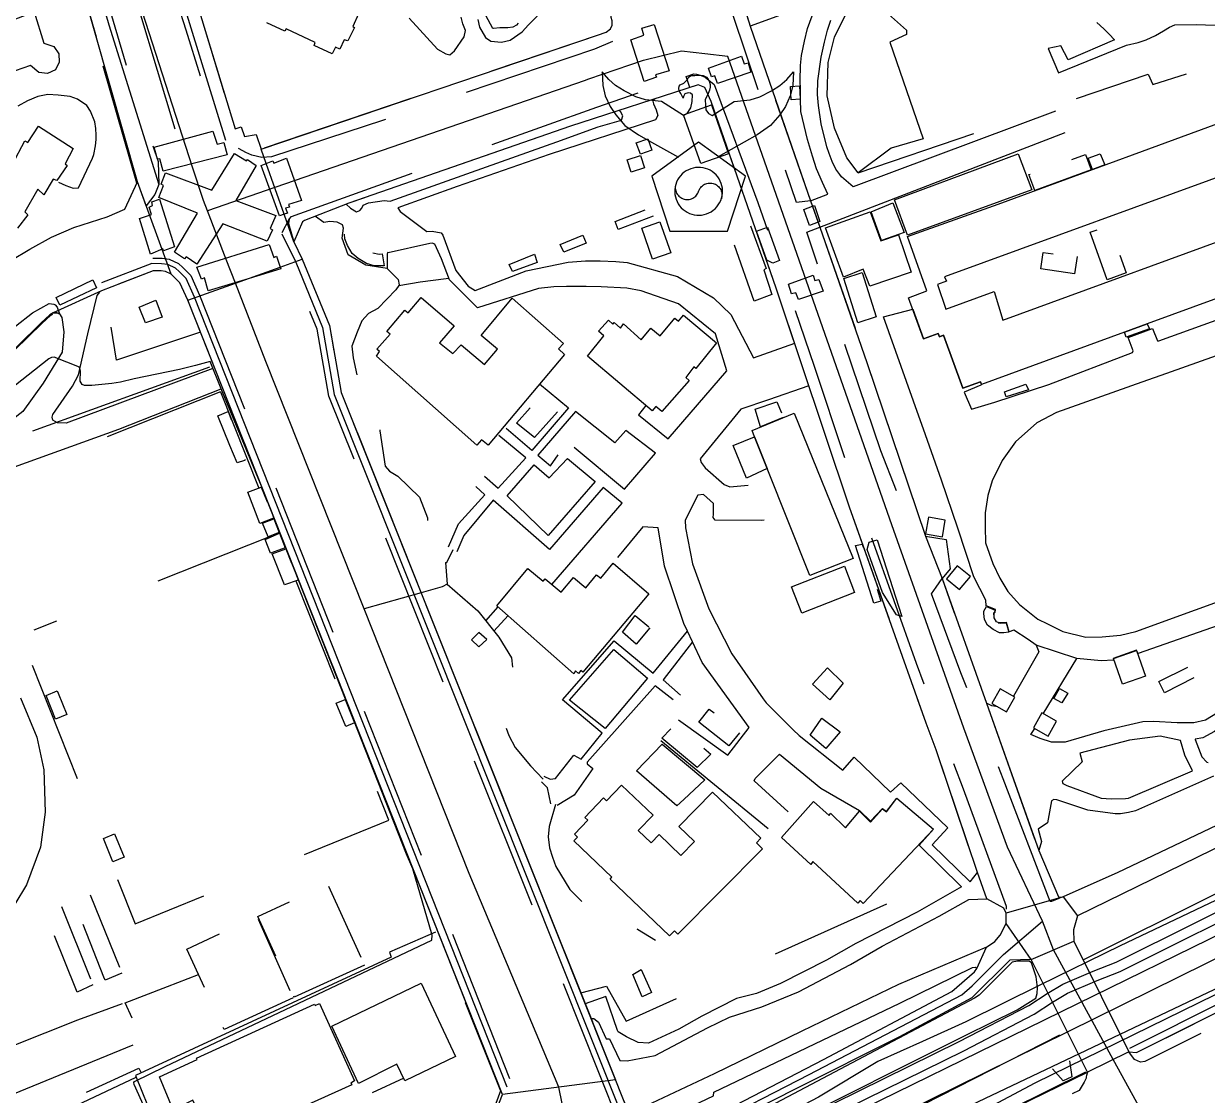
# Model space of a CAD drawing. Header units: millimetres. Extents: x 198785 to 203305, y 542885 to 545889.
# Drawn here: x 199571.3 to 199850, y 544511.8 to 544764.1 of the extents above; entities that cross this region are included whole.
import ezdxf

# ---------------------------------------------------------------- set-up
doc = ezdxf.new("R2010")
doc.units = ezdxf.units.MM
for name, pattern in [('FENCE_25K', [54.3, 28.7, -9.2, -16.4]), ('HIDDEN_BULD_25K', [28.8, 18.4, -10.4]), ('HIDDEN_IN_25K', [56.5, 36.5, -20]), ('HIDDEN_SORO_25K', [40.1, 25.4, -14.7])]:
    doc.linetypes.add(name, pattern=pattern)
for name, color, linetype in [('A0013114', 253, 'Continuous'), ('A0013117', 253, 'Continuous'), ('A0013118', 253, 'Continuous'), ('A0023119', 253, 'Continuous'), ('A0023214', 253, 'Continuous'), ('A0033324', 253, 'Continuous'), ('A0033327', 253, 'Continuous'), ('A0043325', 253, 'Continuous'), ('A0053326', 253, 'Continuous'), ('A0073340', 253, 'Continuous'), ('B0014111', 253, 'Continuous'), ('B0014115', 253, 'Continuous'), ('B0014116', 253, 'Continuous'), ('B0014224', 253, 'Continuous'), ('B0024120', 253, 'Continuous'), ('B0024127', 253, 'Continuous'), ('C0052211', 253, 'Continuous'), ('C0052212', 253, 'Continuous'), ('C0076116', 253, 'Continuous'), ('C0076117', 253, 'Continuous'), ('C0523121', 253, 'Continuous'), ('E0022115', 253, 'Continuous'), ('E0032111', 253, 'Continuous'), ('E0042326', 253, 'Continuous'), ('F0017111', 253, 'Continuous'), ('F0047224', 253, 'Continuous')]:
    doc.layers.add(name, color=color, linetype=linetype)

# ---------------------------------------------------------------- blocks, each defined once
blk = doc.blocks.new('B0014224')
at = {"layer": 'B0014224'}
for points in [[(-3.56, 6.29), (-8.74, 9.61), (-12.51, 9.94), (-14.82, 10.68), (-17.52, 12.08), (-19.55, 13.32), (-21.18, 14.73), (-22.7, 16.58), (-22.59, 13.38), (-21.97, 10.9), (-20.84, 8.37), (-19.49, 6.46), (-17.35, 3.93), (-14.14, 1.73), (-11.1, -0.01), (-4.78, -3.53)], [(-3.56, 6.29), (-2.72, 6.74), (-1.85, 8.09), (-1.53, 9.59), (-1.48, 11.18), (-1.93, 11.58), (-2.44, 11.63), (-3.28, 11.41), (-3.56, 10.73), (-3.67, 10.39), (-4.18, 11.46), (-4.57, 12.08), (-4.63, 12.64), (-4.57, 13.15), (-4.35, 13.49), (-3.51, 13.88), (-3.06, 14.28), (-2.66, 14.78), (-2.44, 15.18), (-2.27, 15.4), (-1.76, 15.68), (-0.92, 15.68), (-0.2, 15.77), (1.06, 15.72), (1.87, 15.28), (2.24, 14.84), (2.45, 14.34), (2.72, 13.56), (2.68, 12.95), (2.58, 12.21), (2.26, 11.43), (1.9, 10.77), (1.57, 10.05), (1.63, 8.63), (1.73, 7.65), (2.32, 6.74), (3.16, 6.29)], [(3.16, 6.29), (8.34, 9.61), (12.11, 9.94), (14.42, 10.68), (17.12, 12.08), (19.15, 13.32), (20.78, 14.73), (22.3, 16.58), (22.19, 13.38), (21.57, 10.9), (20.44, 8.37), (19.09, 6.46), (16.95, 3.93), (13.74, 1.73), (10.7, -0.01), (4.61, -3.41)], [(-5.35, -9.83), (-5.4, -9.97), (-5.46, -10.25), (-5.49, -10.55), (-5.49, -10.84), (-5.46, -11.13), (-5.4, -11.42), (-5.31, -11.7), (-5.19, -11.97), (-5.04, -12.23), (-4.86, -12.47), (-4.67, -12.69), (-4.45, -12.88), (-4.21, -13.06), (-3.95, -13.2), (-3.68, -13.32), (-3.4, -13.42), (-3.12, -13.48), (-2.82, -13.51), (-2.53, -13.51), (-2.23, -13.48), (-1.95, -13.42), (-1.67, -13.32), (-1.4, -13.2), (-1.14, -13.06), (-0.9, -12.88), (-0.68, -12.69), (-0.49, -12.47), (-0.31, -12.23), (-0.17, -11.97), (-0.05, -11.7), (0, -11.56), (0.05, -11.42), (0.17, -11.15), (0.31, -10.9), (0.49, -10.66), (0.68, -10.44), (0.9, -10.24), (1.14, -10.07), (1.4, -9.92), (1.67, -9.8), (1.95, -9.71), (2.23, -9.65), (2.53, -9.62), (2.82, -9.62), (3.12, -9.65), (3.4, -9.71), (3.68, -9.8), (3.95, -9.92), (4.21, -10.07), (4.45, -10.24), (4.67, -10.44), (4.86, -10.66), (5.04, -10.9), (5.19, -11.15), (5.31, -11.42), (5.4, -11.7), (5.46, -11.99), (5.49, -12.29), (5.49, -12.58), (5.46, -12.87), (5.4, -13.16), (5.35, -13.3)]]:
    blk.add_lwpolyline(points, dxfattribs=at)
for points in [[(6.8, -20.92), (11, -7.99), (0, 0), (-11, -7.99), (-6.8, -20.92)], [(4.63, -14.77), (4.94, -14.27), (5.19, -13.74), (5.39, -13.18), (5.53, -12.61), (5.61, -12.03), (5.63, -11.44), (5.59, -10.85), (5.48, -10.27), (5.32, -9.7), (5.09, -9.16), (4.81, -8.64), (4.48, -8.15), (4.1, -7.7), (3.67, -7.3), (3.21, -6.93), (2.71, -6.62), (2.17, -6.37), (1.62, -6.17), (1.05, -6.03), (0.46, -5.95), (-0.13, -5.93), (-0.71, -5.98), (-1.29, -6.08), (-1.86, -6.25), (-2.41, -6.47), (-2.92, -6.75), (-3.41, -7.08), (-3.86, -7.46), (-4.27, -7.89), (-4.63, -8.36), (-4.94, -8.86), (-5.19, -9.39), (-5.39, -9.94), (-5.53, -10.52), (-5.61, -11.1), (-5.63, -11.69), (-5.59, -12.28), (-5.48, -12.86), (-5.32, -13.42), (-5.09, -13.97), (-4.81, -14.49), (-4.48, -14.97), (-4.1, -15.42), (-3.67, -15.83), (-3.21, -16.19), (-2.71, -16.5), (-2.17, -16.76), (-1.62, -16.96), (-1.05, -17.1), (-0.46, -17.18), (0.13, -17.19), (0.71, -17.15), (1.29, -17.04), (1.86, -16.88), (2.41, -16.66), (2.92, -16.38), (3.41, -16.04), (3.86, -15.66), (4.27, -15.24)]]:
    blk.add_lwpolyline(points, close=True, dxfattribs=at)
blk = doc.blocks.new('E0042326')
at = {"layer": 'E0042326'}
for p, q in [((124.24, 18.72), (174.24, -0.03)), ((124.24, -0.03), (124.24, 18.72)), ((-0.76, -0.03), (124.24, -0.03)), ((174.24, -0.03), (124.24, -18.78)), ((124.24, -0.03), (124.24, -18.78))]:
    blk.add_line(p, q, dxfattribs=at)

msp = doc.modelspace()

# ---------------------------------------------------------------- linework, layer by layer
at = {"layer": 'A0013114'}
for points in [[(199684.01, 544512.02), (199609.95, 544699.06), (199608.11, 544703.15), (199606.69, 544704.57), (199606.07, 544705.18), (199598.11, 544726.94), (199584.93, 544773.26), (199581.86, 544783.77), (199575.7, 544804.22), (199574.87, 544805.15), (199574.12, 544805.63), (199573.3, 544806.27), (199572.47, 544806.99), (199571.61, 544808.26), (199570.9, 544810.19)], [(199607.9, 544782.7), (199621.08, 544739.37), (199622.49, 544739.88), (199623.27, 544737.54), (199626.07, 544738.02), (199627.23, 544734.63), (199706.87, 544761.62), (199708, 544761.97), (199708.47, 544762.18), (199709.45, 544762.92), (199709.85, 544763.8), (199709.88, 544764.78)], [(199735.53, 544774.63), (199736.23, 544774.17), (199736.54, 544774.1), (199737.75, 544774.02), (199740.85, 544768.37), (199742.33, 544763.52), (199756.58, 544722.43), (199758.77, 544716.25), (199769.85, 544684.37), (199783.66, 544643.51), (199788.46, 544642.69), (199789.44, 544635.79), (199787.53, 544633.49), (199798, 544604.18), (199810.28, 544569.51), (199814.93, 544558.61), (199815.69, 544558.53), (199816.06, 544558.56), (199819.41, 544554.09), (199818.44, 544550.84), (199818.55, 544548.12), (199831.51, 544522.08), (199833.33, 544521.96), (199950.29, 544580.33)], [(199794.9, 544504.15), (199821.78, 544517.32), (199808.48, 544543.83), (199802.63, 544552.31), (199802.64, 544554.7), (199802.1, 544555.89), (199798.05, 544558.1), (199795.87, 544564.3), (199786.13, 544593.22), (199783.81, 544599.45), (199765.73, 544650.34), (199748.5, 544701.87), (199733.17, 544745.79), (199731.69, 544749.1), (199730.07, 544749.73), (199700.06, 544739.99), (199647.86, 544721.89), (199637.46, 544717.78), (199636.99, 544717.49), (199634.89, 544712.8), (199636.91, 544708.68), (199643.3, 544693.06), (199646.09, 544677.29), (199714.21, 544506.58)]]:
    msp.add_lwpolyline(points, dxfattribs=at)
at = {"layer": 'A0013117'}
msp.add_lwpolyline([(199681.01, 544504.17), (199684.01, 544512.02)], dxfattribs=at)
at = {"layer": 'A0013118'}
for points in [[(199678.24, 544765.13), (199678.6, 544763.31), (199680.02, 544760.85), (199681.33, 544760.01), (199683.83, 544759.76), (199685.85, 544760.27), (199688.69, 544762.19), (199690.13, 544763.87), (199694.24, 544768.06)], [(199756.58, 544722.43), (199760.61, 544724.03), (199759.41, 544726.76), (199757.95, 544729.99), (199757.06, 544732.95), (199755.82, 544736.9), (199754.31, 544743.48), (199754.2, 544746.37), (199754.2, 544748.76), (199754.16, 544750.74), (199754.22, 544754.29), (199754.43, 544756.64), (199755.17, 544760.03), (199755.84, 544762.99), (199756.91, 544765.95), (199758.96, 544769.57), (199742.33, 544763.52)], [(199662.08, 544765.44), (199668.72, 544758.14), (199670.69, 544757.05), (199671.66, 544756.78), (199672.75, 544757.74), (199674.98, 544761.08), (199675.32, 544762.52), (199674.71, 544764.14), (199674.32, 544765.68)], [(199687.74, 544764.25), (199687.32, 544763.79), (199686.47, 544763.32), (199685.28, 544763.17), (199683.43, 544763.14), (199681.9, 544762.97), (199681.76, 544762.97), (199680.12, 544766.05)], [(199814.21, 544743.57), (199766.62, 544725.76), (199763.84, 544728.12), (199763.47, 544728.66), (199762.52, 544729.85), (199761.68, 544731.7), (199760.93, 544733.61), (199760.41, 544735.17), (199759.05, 544740.59), (199758.46, 544744.89), (199758.2, 544747.47), (199758.25, 544750.71), (199759.04, 544756.28), (199759.86, 544759.77), (199760.59, 544762.63), (199761.35, 544764.99)], [(199823.96, 544764.42), (199825.61, 544762.89), (199826.89, 544761.65), (199828.12, 544760.32), (199817.2, 544755.62), (199815.49, 544758.9), (199812.49, 544758.26), (199814.91, 544752.55), (199830.99, 544759.06), (199833.66, 544759.73), (199835.6, 544760.35), (199837.76, 544761.32), (199839.64, 544762.49), (199841.09, 544763.33), (199842.35, 544763.88), (199847.47, 544763.97), (199849.59, 544763.87), (199855.92, 544763.78)], [(199579.51, 544726.84), (199581.2, 544726.02), (199582.95, 544725.45), (199584.2, 544725.51), (199587.5, 544732.47), (199587.81, 544733.32), (199588.24, 544735.42), (199588.36, 544736.86), (199588.37, 544737.93), (199588.33, 544739.49), (199588.05, 544741), (199587.05, 544743.57), (199586.18, 544744.87), (199583.99, 544746.36), (199582.27, 544746.99), (199579.44, 544747.31), (199577.01, 544747.45), (199574.64, 544747), (199572.21, 544746), (199569.9, 544744.74)], [(199719.97, 544746.45), (199719.6, 544746.2), (199719.47, 544745.87), (199719.61, 544745.26), (199720.2, 544743.84), (199720.6, 544742.56), (199720.08, 544741.53), (199695.02, 544733.38), (199673.33, 544725.81), (199659.42, 544720.81), (199659.98, 544719.9), (199666.22, 544715.22), (199667.45, 544715.27), (199669.59, 544714.9), (199670.01, 544714.35), (199673.09, 544706.06), (199675.92, 544702.37), (199677.6, 544701.33)], [(199647.24, 544721.64), (199648.26, 544720.72), (199649.65, 544719.84), (199650.44, 544720.12), (199650.93, 544720.68), (199651.27, 544721.41), (199652.52, 544721.95), (199656.19, 544722.5), (199657.56, 544722.36), (199676.75, 544729.22), (199696.87, 544736.34), (199706.59, 544739.83), (199712.03, 544741.45), (199712.37, 544742.44), (199711.82, 544743.44), (199711.62, 544743.74)], [(199758.77, 544716.25), (199816.53, 544738.52)], [(199568.31, 544708.41), (199572.78, 544711.03), (199577.86, 544713.9), (199583.13, 544716.12), (199590.95, 544718.69), (199595.11, 544720.45), (199598.11, 544726.94)], [(199717.79, 544674.26), (199716.06, 544672.05), (199723.01, 544666.43), (199736.83, 544682.42), (199734.17, 544691.12), (199725.47, 544698.15), (199716.66, 544701.28), (199713.29, 544701.88), (199707.3, 544702.17), (199703.76, 544702.26), (199699.14, 544702.3), (199696.15, 544702.2), (199692.48, 544701.76), (199678.12, 544697.26), (199671.6, 544703.83), (199669.67, 544708.75), (199668.11, 544712.2), (199667.52, 544712.47), (199666.9, 544712.39), (199657.15, 544710.21), (199656.97, 544710.23), (199656.89, 544709.85), (199656.91, 544706.47), (199651.84, 544707.32), (199647.7, 544709.72), (199646.26, 544713.61), (199646.62, 544715.97), (199646.4, 544716.78), (199645.13, 544717.42), (199643.41, 544717.57), (199642.01, 544717.37), (199639.99, 544718.78)], [(199606.07, 544705.18), (199604.73, 544705.77), (199603.65, 544705.93), (199601.81, 544705.95), (199589.62, 544701.28), (199578.25, 544696.03), (199577.49, 544695.58), (199575.43, 544693.74), (199564.02, 544682.56)], [(199677.6, 544701.33), (199689.6, 544705.97), (199699.47, 544708), (199703.57, 544708.31), (199707.01, 544708.32), (199710.74, 544708.13), (199713.42, 544707.9), (199725.21, 544704.61), (199733.74, 544699.61), (199737.83, 544695.68), (199743.12, 544685.49), (199752.83, 544688.9)], [(199615.85, 544682.98), (199581.3, 544670.11), (199579.24, 544670.14), (199578.21, 544670.8), (199577.99, 544671.51), (199578.21, 544672.11), (199582.77, 544678.82), (199584.18, 544681.45), (199586.45, 544691.15), (199588.6, 544700.11), (199589.24, 544700.9)], [(199819.27, 544614.68), (199809.66, 544617.86), (199807.81, 544619.12), (199804.41, 544621.38), (199803.32, 544620.93), (199802.71, 544623.18), (199801.24, 544623.05), (199800.71, 544623.14), (199800.33, 544623.33), (199799.81, 544624.23), (199799.77, 544625.33), (199800, 544625.59), (199800.14, 544626.12), (199800.09, 544626.23), (199797.94, 544627.07), (199797.83, 544628.45), (199794.98, 544633.94), (199791.28, 544645.39), (199787.37, 544656.64), (199783.18, 544668.69), (199782.08, 544671.77), (199773.73, 544695.15), (199780.63, 544696.9), (199783.18, 544689.92), (199786.63, 544691.19), (199786.91, 544690.44), (199787.86, 544690.79), (199792.43, 544678.31), (199796.61, 544679.83), (199796.83, 544679.22), (199796.67, 544679.06), (199792.73, 544677.39), (199794.47, 544673.36), (199799.99, 544675.07), (199812.65, 544679.16), (199832.4, 544686.7), (199832.51, 544687.09), (199831.36, 544690.25), (199837.06, 544692.34), (199838.26, 544689.44), (199838.58, 544689.46), (199861.44, 544697.75)], [(199578.25, 544696.03), (199579.09, 544696.1), (199579.76, 544695.83), (199580.29, 544694.94), (199580.75, 544691.63), (199580.34, 544686.78), (199575.92, 544679.49), (199571.11, 544672.83), (199560.95, 544664.96), (199560.95, 544664.27), (199563.42, 544657.77), (199593.71, 544668.67), (199617.79, 544678.17)], [(199859.16, 544688.49), (199840.4, 544681.82), (199834.57, 544679.75), (199814.49, 544672.61), (199809.83, 544670.13), (199804.79, 544665.66), (199801.65, 544661.32)], [(199692.79, 544679.36), (199699.58, 544673.66), (199690.97, 544663.68), (199684.89, 544668.81)], [(199756.18, 544678.88), (199746.67, 544675.57), (199740.17, 544673.4), (199730.61, 544661.72), (199730.79, 544660.83), (199731.79, 544659.55), (199736.22, 544655.66), (199737.53, 544655.13), (199741.9, 544655.46)], [(199700.93, 544664.47), (199712.77, 544654.58), (199720.09, 544663.05), (199713.08, 544668.37), (199710.48, 544665.44), (199701.21, 544672.84), (199692.35, 544662.52), (199695.33, 544660.01), (199697.17, 544662.6)], [(199679.83, 544657.61), (199683.01, 544654.79), (199689.54, 544661.89), (199683.2, 544667.16)], [(199694.83, 544643.62), (199685.11, 544653.02), (199691.46, 544660.25), (199695.04, 544657.21), (199699.31, 544661.74), (199705.85, 544656.35), (199694.83, 544643.62)], [(199801.65, 544661.32), (199799.3, 544656.51), (199798.32, 544653.07), (199797.68, 544649), (199797.68, 544645.69), (199797.77, 544641.95), (199799.52, 544637.06), (199801.12, 544633.61), (199803.04, 544630.47), (199805.73, 544627.41), (199810.11, 544623.97), (199812.38, 544622.84), (199815.98, 544621.06), (199821.36, 544619.72), (199825.2, 544619.78), (199829.55, 544620.14), (199833.17, 544621.06), (199876.15, 544636.66)], [(199671.36, 544640.98), (199673.68, 544646.36), (199679.9, 544653.24), (199677.8, 544655.17)], [(199695.69, 544632.09), (199712.22, 544651.29), (199707.75, 544654.98), (199695.13, 544640.31), (199681.81, 544651.97), (199674.95, 544643.68), (199673.25, 544639.81)], [(199745.66, 544647.24), (199745.04, 544647.19), (199734.1, 544647.29), (199733.62, 544647.86), (199733.68, 544648.7), (199733.73, 544650.03), (199733.7, 544651.15), (199731.37, 544653.33), (199730.01, 544653.13), (199727.08, 544647.27), (199727.15, 544645.46), (199728.74, 544637.01), (199732.65, 544626.35), (199738.03, 544615.77), (199745.4, 544605.15), (199746.15, 544604.28), (199752.46, 544597.92), (199753.9, 544596.56), (199764.2, 544588.36), (199766.83, 544591.47), (199775.36, 544583.23), (199777.8, 544585.4), (199788.87, 544574.82), (199785.22, 544570.81), (199794.18, 544562.08), (199795.87, 544564.3)], [(199932.81, 544648.28), (199932.63, 544648.11), (199930.58, 544646.34), (199922.57, 544642.04), (199912.92, 544638.55), (199903.63, 544635.14), (199894.04, 544632.24), (199881.56, 544625.99), (199869.59, 544619.92), (199866.2, 544617.36), (199861.73, 544612.24), (199858.01, 544605.26), (199856.68, 544601.55), (199853.71, 544599.02), (199852.39, 544598.06), (199851.7, 544597.5), (199848.9, 544596.03), (199847.14, 544595.72), (199847.1, 544595.63), (199848.65, 544591.5), (199849.87, 544590.27), (199850.18, 544590.17)], [(199727.57, 544621.09), (199726.71, 544622.9), (199722.21, 544636.43), (199720.68, 544645.45), (199717.08, 544645.71), (199711.11, 544638.44)], [(200000, 544645.81), (199828.76, 544564.2), (199823.98, 544562.11), (199816.06, 544558.56)], [(199916.97, 544643.67), (199910.63, 544641.56), (199900.4, 544638.86), (199890.37, 544634.08), (199880.21, 544628.94), (199869.87, 544624.61), (199862.53, 544620.23), (199858.57, 544614.86), (199857.05, 544612.16), (199853.83, 544603.95), (199852.37, 544601.9), (199849.59, 544600.2), (199846.84, 544599.56), (199842.88, 544599.5), (199837.3, 544599.85), (199834.77, 544599.74), (199825.58, 544597.65), (199816.55, 544594.99), (199813.31, 544594.96), (199810.66, 544595.88), (199808.46, 544596.82), (199809.4, 544598.17)], [(200000, 544642.15), (199953, 544619.4), (199819.41, 544554.09)], [(199750.34, 544504.16), (199791.59, 544524.49), (199807.97, 544533), (199812.28, 544535.81), (199816, 544538.05), (199823.12, 544541.07), (199828.5, 544543.22), (199865.86, 544561.82), (199885.56, 544571.54), (199907.57, 544582.12), (199938.73, 544597.92), (199971.52, 544614.32), (200000, 544628.6)], [(199680.11, 544623.53), (199683.04, 544626.83)], [(199685.35, 544624.79), (199682.03, 544621.13)], [(199755.78, 544504.16), (199792.68, 544522.34), (199809.19, 544530.92), (199813.56, 544533.77), (199817.09, 544535.9), (199824.04, 544538.85), (199829.48, 544541.02), (199866.93, 544559.67), (199886.61, 544569.38), (199908.64, 544579.96), (199939.81, 544595.77), (199972.6, 544612.16), (200000, 544625.91)], [(199854.09, 544622.98), (199833.68, 544615.86), (199833.32, 544616.66), (199827.84, 544614.69), (199827.93, 544614.3), (199825, 544614.11), (199819.27, 544614.68)], [(199693.8, 544587.02), (199695.23, 544586.26), (199696.49, 544586.43), (199700.86, 544591.94), (199702.56, 544590.96), (199707.5, 544597.11), (199698.13, 544604.98), (199710.36, 544618.81), (199719.53, 544611.26), (199727.57, 544621.09)], [(199728.75, 544618.58), (199727.57, 544621.09)], [(199708.2, 544598.18), (199699.82, 544604.9), (199710.23, 544616.78), (199718.14, 544610.08), (199708.2, 544598.18)], [(199728.75, 544618.58), (199721.86, 544609.69), (199725.94, 544606.05)], [(199725.48, 544600.26), (199737.1, 544591.94), (199742.14, 544598.45), (199731.02, 544613.78), (199728.75, 544618.58)], [(199809.66, 544617.86), (199810.35, 544616.23), (199804.37, 544605.8)], [(199811.35, 544601.66), (199819.27, 544614.68)], [(199724.24, 544604.98), (199720.01, 544608.26), (199703.95, 544590.31), (199704.01, 544589.86), (199705.33, 544588.8), (199700.91, 544582.52), (199696.91, 544580.06)], [(199570.54, 544605.39), (199574.42, 544596.16), (199576.09, 544588.46), (199576.33, 544578.49), (199575.23, 544570.24), (199571.99, 544561.38), (199566.51, 544552.3)], [(199800.62, 544603.31), (199799.23, 544603.56), (199798, 544604.18)], [(199746.59, 544574.62), (199721.28, 544595.29)], [(199838.89, 544596.4), (199831.65, 544595.48), (199820, 544592.36), (199820.55, 544590.33), (199815.82, 544585.81), (199815.94, 544585.24), (199816.91, 544584.76), (199825, 544581.81), (199827.33, 544581.61), (199830.75, 544581.73), (199831.44, 544581.84), (199846.51, 544588.2), (199844.71, 544591.91), (199843.64, 544595.39), (199838.89, 544596.4)], [(199751.27, 544578.57), (199743.26, 544585.89), (199743.55, 544586.47), (199749.26, 544592.16), (199759, 544584.14), (199768.11, 544578.87), (199770.67, 544576.35), (199773.48, 544579.38), (199774.43, 544578.63), (199776.87, 544581.82), (199785.54, 544574.5), (199782.1, 544570.77), (199792.08, 544560.94), (199781.63, 544554.99), (199767.22, 544547.62), (199760.32, 544543.65), (199749.49, 544538.16), (199743.82, 544535.83), (199739.15, 544534.67), (199730.96, 544530.44), (199725.58, 544527.43), (199718.42, 544524.13), (199715.97, 544524.28), (199713.2, 544525.62), (199711.25, 544526.81), (199711.09, 544527.09), (199708.34, 544535.14), (199703.51, 544533.38)], [(199851.47, 544586.98), (199833.06, 544578.83), (199831.41, 544578.43), (199829.53, 544578.11), (199828.3, 544578.14), (199821.88, 544579.01), (199814.57, 544581.41), (199813.87, 544581.51), (199813.3, 544581.17), (199812.32, 544576), (199810.15, 544574.5), (199810.96, 544571.61), (199810.28, 544569.51)], [(199695.39, 544580.48), (199694.63, 544584.26), (199693.43, 544585.44), (199693.23, 544585.67)], [(199704.9, 544529.9), (199705.55, 544529.9), (199706.68, 544529.07), (199708.42, 544525.18), (199709.26, 544525.17), (199711.7, 544520.05), (199713.38, 544519.95), (199720.02, 544521.22), (199732.29, 544527.74), (199737.52, 544530.25), (199745.11, 544532.7), (199753.71, 544536.2), (199766.01, 544542.66), (199773.42, 544546.93), (199786.84, 544554), (199793.83, 544557.93), (199798.05, 544558.1)], [(199728.6, 544504.16), (199728.61, 544504.16), (199728.61, 544504.16), (199759.65, 544520.29), (199789.81, 544536.3), (199795.13, 544540.89), (199795.72, 544541.73), (199798.03, 544546.7), (199799.96, 544548.02), (199801.2, 544549.58), (199802.63, 544552.31)], [(199798.03, 544546.7), (199777.29, 544537.95), (199754.52, 544526.97), (199733.91, 544516.93), (199713.85, 544507.48)], [(199717.89, 544504.16), (199733.7, 544511.75), (199733.77, 544512.59), (199777.58, 544533.51), (199794.71, 544541.94), (199795.42, 544542.04), (199795.72, 544541.73)], [(199808.48, 544543.83), (199803.51, 544543.63), (199794.53, 544534.78), (199777.54, 544525.58), (199752.81, 544513.18), (199735.09, 544504.16), (199735.08, 544504.16), (199735.08, 544504.16)], [(199553.61, 544517.51), (199584.08, 544529.6), (199594.57, 544533.49)], [(199596.98, 544523.63), (199565.56, 544510.77), (199554.98, 544506.82), (199546.64, 544504.18)]]:
    msp.add_lwpolyline(points, dxfattribs=at)
at = {"layer": 'A0023119', "linetype": 'HIDDEN_SORO_25K', "flags": 128}
for points in [[(199656.91, 544706.47), (199659.47, 544703.92), (199659.7, 544702.65), (199659.6, 544702.49)], [(199659.6, 544702.49), (199664.63, 544703.34), (199670.76, 544704.18), (199671.45, 544704.2)], [(199659.6, 544702.49), (199658.94, 544701.5), (199654.72, 544697.09), (199652.5, 544695.94), (199650.95, 544694.2), (199649.82, 544691.55), (199648.58, 544688.24), (199648.85, 544685.48), (199650.27, 544679.25), (199653.42, 544674.59), (199654.76, 544673.21), (199655.04, 544672.78), (199654.81, 544670.15), (199655.18, 544668.28), (199656.44, 544659.93), (199657.41, 544658.78), (199659.4, 544657.62), (199664.48, 544652.63), (199666.38, 544647.79), (199666.33, 544645.15), (199666.26, 544643.21), (199666.3, 544642.16), (199666.59, 544641.13), (199667.95, 544639.37), (199670.06, 544637.27), (199670.63, 544637.3)], [(199670.63, 544637.3), (199670.92, 544637.32), (199672.46, 544640.35)], [(199670.63, 544637.3), (199671.02, 544632.16)], [(199671.02, 544632.16), (199669.85, 544631.54), (199664.9, 544630.15)], [(199671.02, 544632.16), (199678.2, 544625.91), (199683.17, 544619.71), (199686.15, 544614.83), (199686.56, 544611.61), (199685.86, 544607.78), (199685.16, 544605.6), (199684.4, 544602.85), (199684.27, 544601.26), (199684.54, 544599.35), (199685.52, 544596.54), (199687.01, 544593.77), (199690.61, 544589.45), (199693.63, 544586.28)], [(199664.9, 544630.15), (199651.45, 544626.36)], [(199696.51, 544580.28), (199694.99, 544575.11), (199694.82, 544572.7), (199695.07, 544570.11), (199695.79, 544567.9), (199696.59, 544565.72), (199699.92, 544560.32), (199704.08, 544556.02), (199710.59, 544552.84), (199714.79, 544551.61), (199715.81, 544550.93), (199720.1, 544548.4)]]:
    msp.add_lwpolyline(points, dxfattribs=at)
at = {"layer": 'A0023214'}
for points in [[(199614.57, 544720.06), (199613.62, 544722.52), (199611.09, 544730.37), (199575.68, 544840.18), (199568.7, 544861.83)], [(199836.92, 544504.25), (199833.36, 544510.19), (199827.85, 544520.29), (199813.78, 544546.09), (199811.17, 544552.84), (199802.95, 544570.28), (199792.69, 544598.28), (199775.73, 544646.13), (199737.06, 544756.38), (199731.67, 544757.02), (199726.19, 544757.67), (199717.26, 544755.48), (199717.13, 544755.44), (199704.27, 544751.08), (199704.03, 544750.98), (199703.47, 544750.8), (199630.42, 544725.54), (199614.57, 544720.06)], [(199700.03, 544504.16), (199700.03, 544504.16), (199698.88, 544506.05), (199697.32, 544513.77), (199676.19, 544564.03), (199651.45, 544626.36), (199628.32, 544684.63), (199621.17, 544703.06), (199619.02, 544708.6), (199614.57, 544720.06)]]:
    msp.add_lwpolyline(points, dxfattribs=at)
at = {"layer": 'A0033324', "linetype": 'HIDDEN_IN_25K', "flags": 128}
for points in [[(199190.52, 544725.31), (199189.85, 544725.17), (199189.43, 544728.23), (199189.64, 544728.7), (199351.86, 544770.93), (199360.05, 544775.76), (199374.96, 544781.82), (199464.56, 544813.54), (199468.47, 544814.25), (199473.16, 544814.37), (199479.19, 544813.53), (199480.77, 544813.45), (199503.72, 544819.78), (199509.87, 544823.35), (199522.04, 544828.61), (199522.95, 544828.78), (199524.11, 544828.79), (199529.84, 544828.55), (199530.64, 544828.56), (199556.65, 544837.63), (199560.2, 544838.62), (199561.11, 544838.76), (199561.7, 544838.78), (199563.6, 544838.77), (199564.65, 544838.58), (199567.49, 544836.84), (199567.98, 544836.2), (199569.09, 544831.64), (199573.82, 544815.18), (199575.08, 544813.41), (199576.11, 544812.25), (199577.42, 544810.47), (199578, 544809.37), (199579.82, 544807.23), (199595.85, 544752.92), (199602.97, 544731.72), (199603.12, 544726.28), (199602.15, 544723.96), (199600.18, 544721.29), (199598.11, 544726.94), (199584.93, 544773.26), (199581.86, 544783.77), (199575.7, 544804.22), (199574.87, 544805.15), (199574.12, 544805.63), (199573.3, 544806.27), (199572.47, 544806.99), (199571.61, 544808.26), (199570.9, 544810.19), (199565.19, 544827.53), (199563.35, 544833.4), (199560.52, 544835.49), (199558.32, 544835.04), (199530.97, 544825.02), (199529.6, 544824.78), (199527.37, 544824.65), (199525.54, 544824.52), (199522.06, 544824.18), (199520.24, 544823.73), (199517.9, 544822.88), (199515.35, 544822.03), (199513.71, 544821.26), (199511.67, 544820.1), (199510.41, 544819.1), (199506.04, 544817.05), (199505.02, 544816.61), (199503, 544816.08), (199501.03, 544815.4), (199498.51, 544814.47), (199491.71, 544812.04), (199485.71, 544810.09), (199485.33, 544809.94), (199483.75, 544809.72), (199482.53, 544809.58), (199480.04, 544809.58), (199472.96, 544812.8), (199376.2, 544778.55), (199361.61, 544772.61), (199353.22, 544767.67), (199190.52, 544725.31)], [(199607.9, 544782.7), (199621.08, 544739.37), (199622.49, 544739.88), (199623.27, 544737.54), (199626.07, 544738.02), (199627.23, 544734.63), (199706.87, 544761.62), (199708, 544761.97), (199708.47, 544762.18), (199709.45, 544762.92), (199709.85, 544763.8), (199709.88, 544764.78), (199709.65, 544765.58), (199709.72, 544766.69), (199713.17, 544767.98), (199717.95, 544769.4), (199718.09, 544768.46), (199718.09, 544766.45), (199717.76, 544764.21), (199716.33, 544762.84), (199714.7, 544761.92), (199705.73, 544758.13), (199656, 544741.39), (199629.67, 544732.83), (199627.39, 544732.64), (199625.05, 544733.2), (199623.58, 544733.83), (199622.03, 544734.64), (199621.65, 544734.96), (199620.67, 544735.35), (199619.8, 544735.92), (199618.14, 544737.35), (199617.03, 544738.94), (199609.57, 544762.59), (199607.57, 544768.73), (199596.36, 544808.35), (199595.89, 544811.67), (199596.33, 544815.5), (199596.37, 544819.68), (199595.76, 544822.7), (199596.04, 544824.48), (199596.88, 544826.34), (199597.73, 544827.05), (199599.07, 544827.87), (199599.18, 544827.43), (199599.69, 544823.23), (199599.79, 544819.81), (199599.78, 544816.48), (199599.89, 544812.95), (199600.25, 544809.32), (199601.24, 544805.38), (199605.97, 544792.72), (199607.9, 544782.7)], [(199771.79, 544818.17), (199760.25, 544818.41), (199757.83, 544817.65), (199731.28, 544809.74), (199730.24, 544809.36), (199728.77, 544808.21), (199727.87, 544807.11), (199727.1, 544805.85), (199726.56, 544804.76), (199726.05, 544801.86), (199726.07, 544801.07), (199726.29, 544798.95), (199731.35, 544785.49), (199735.53, 544774.63), (199736.23, 544774.17), (199736.54, 544774.1), (199737.75, 544774.02), (199740.85, 544768.37), (199742.33, 544763.52), (199756.58, 544722.43), (199753.29, 544722.01), (199738.31, 544766.06), (199735.84, 544771.04), (199734.82, 544771.98), (199733.7, 544773.15), (199733.21, 544773.94), (199728.55, 544784.42), (199723.35, 544798.26), (199723.07, 544800.88), (199723.04, 544802.08), (199723.68, 544805.7), (199724.47, 544807.3), (199725.42, 544808.85), (199726.66, 544810.37), (199728.77, 544812.01), (199730.33, 544812.58), (199756.95, 544820.52), (199759.62, 544821.35), (199759.93, 544821.29), (199761.13, 544820.97), (199771.79, 544818.17)], [(199733.9, 544749.81), (199744.16, 544722.02), (199757.43, 544683.52), (199770.05, 544645.56), (199781.43, 544613.59), (199792.48, 544583.97), (199802.59, 544556.36), (199802.64, 544554.7), (199802.1, 544555.89), (199798.05, 544558.1), (199795.87, 544564.3), (199786.13, 544593.22), (199783.81, 544599.45), (199765.73, 544650.34), (199748.5, 544701.87), (199733.17, 544745.79), (199731.69, 544749.1), (199730.07, 544749.73), (199728.18, 544749.12), (199727.27, 544751.72), (199729.08, 544752.34), (199729.74, 544752.26), (199730.55, 544752.02), (199731.79, 544751.58), (199733.9, 544749.81)], [(199634.89, 544712.8), (199633.63, 544717.09), (199633.79, 544718.1), (199634.39, 544718.73), (199706.23, 544744.51), (199718.13, 544748.58), (199718.34, 544748.36), (199719.3, 544746.23), (199700.06, 544739.99), (199647.86, 544721.89), (199637.46, 544717.78), (199636.99, 544717.49), (199634.89, 544712.8)], [(199711.91, 544504.16), (199711.42, 544505.5), (199643.19, 544676.46), (199640.4, 544692.22), (199634.18, 544707.45), (199632.19, 544711.47), (199631.93, 544714.48), (199633.79, 544718.1), (199633.63, 544717.09), (199634.89, 544712.8), (199636.91, 544708.68), (199643.3, 544693.06), (199646.09, 544677.29), (199714.21, 544506.58), (199715.12, 544504.16), (199715.12, 544504.16)], [(199769.85, 544684.37), (199783.66, 544643.51), (199783.34, 544643.59), (199782.54, 544643.9), (199782.1, 544644.04), (199781.09, 544644.59), (199780.02, 544645.85), (199773.13, 544663.59), (199755.68, 544715.06), (199758.77, 544716.25), (199769.85, 544684.37)], [(199608.8, 544706.71), (199610.63, 544704.88), (199612.72, 544700.23), (199685.79, 544515.67), (199685.2, 544513.8), (199684.01, 544512.02), (199609.95, 544699.06), (199608.11, 544703.15), (199606.69, 544704.57), (199606.07, 544705.18), (199604.73, 544705.77), (199603.65, 544705.93), (199601.81, 544705.95), (199589.62, 544701.28), (199589.75, 544703.34), (199590.41, 544704.8), (199601.27, 544708.96), (199603.89, 544708.93), (199605.57, 544708.68), (199607.77, 544707.7), (199608.8, 544706.71)], [(199579.22, 544697.41), (199579.76, 544695.83), (199579.09, 544696.1), (199578.25, 544696.03), (199577.49, 544695.58), (199575.43, 544693.74), (199564.02, 544682.56), (199555.78, 544674.36), (199548.66, 544669.36), (199547.22, 544671.01), (199552.88, 544675.32), (199556.45, 544678.93), (199561.35, 544684.56), (199565.07, 544688.68), (199569.39, 544692.94), (199573.42, 544696.07), (199577.29, 544698.24), (199578.44, 544698.12), (199578.75, 544697.91), (199579.22, 544697.41)], [(199815.29, 544558.25), (199813.31, 544557.44), (199812.97, 544557.44), (199801.95, 544586.39), (199791.98, 544611.33), (199785.07, 544629.91), (199786.15, 544631.51), (199787.53, 544633.49), (199798, 544604.18), (199810.28, 544569.51), (199814.93, 544558.61), (199815.29, 544558.25)], [(200000, 544602.38), (199951.55, 544577.83), (199835.23, 544519.78), (199834.23, 544519.65), (199832.86, 544520.31), (199831.51, 544522.08), (199833.33, 544521.96), (199950.29, 544580.33), (200000, 544605.52)], [(199794.9, 544504.15), (199794.9, 544504.15), (199800.74, 544507.01), (199817.98, 544515.46), (199821.78, 544517.32), (199821.54, 544516.51), (199821.46, 544516.17), (199821.42, 544515.91), (199820.97, 544514.97), (199819.77, 544513), (199801.71, 544504.15), (199801.71, 544504.15)]]:
    msp.add_lwpolyline(points, dxfattribs=at)
at = {"layer": 'A0033327'}
for points in [[(199565.99, 544837.76), (199572.94, 544814.78), (199573.74, 544813.12), (199578.73, 544806.44), (199583.95, 544789.35), (199591.35, 544763.88), (199603.1, 544726.24)], [(199618.94, 544736.66), (199608.5, 544770.52), (199598.19, 544805.9), (199597.22, 544809.91), (199597.18, 544813.76), (199597.18, 544819.97), (199596.23, 544824.89)], [(199632.05, 544714.7), (199635.36, 544707.98), (199641.65, 544692.58), (199644.44, 544676.82), (199712.63, 544505.96), (199713.3, 544504.16), (199713.3, 544504.16)], [(199685.16, 544513.74), (199611.52, 544699.72), (199609.54, 544704.13), (199607.89, 544705.79), (199607.03, 544706.61), (199605.21, 544707.42), (199603.79, 544707.63), (199601.5, 544707.65), (199589.65, 544703.11)], [(199731.85, 544504.16), (199756.23, 544516.73), (199792.17, 544535.54), (199794.58, 544537.61), (199802.03, 544544.96), (199811.17, 544552.84)]]:
    msp.add_lwpolyline(points, dxfattribs=at)
at = {"layer": 'A0043325'}
for points in [[(199720.28, 544751.52), (199717.39, 544750.53), (199714.25, 544760.32), (199717.35, 544761.45), (199716.85, 544763.06), (199719.77, 544763.97), (199723.27, 544753.02), (199720.07, 544752.06), (199720.28, 544751.52)], [(199740.28, 544756.46), (199740.9, 544754.66), (199741.86, 544754.93), (199742.5, 544752.69), (199734.62, 544750.07), (199734.01, 544751.85), (199733.22, 544751.59), (199732.52, 544753.67), (199740.28, 544756.46)], [(199615.86, 544738.8), (199616.83, 544735.76), (199618.46, 544736.18), (199619.21, 544733.26), (199604.18, 544729.44), (199603.37, 544732.29), (199602.79, 544732.22), (199602, 544735.08), (199615.86, 544738.8)], [(199620.93, 544733.55), (199623.77, 544731.82), (199623.98, 544732.18), (199626.08, 544730.78), (199621.28, 544722.52), (199630.66, 544718.96), (199629.35, 544715.93), (199629.92, 544715.62), (199628.6, 544712.92), (199618.16, 544716.99), (199612.09, 544707.56), (199609.58, 544709.22), (199609.15, 544708.74), (199606.83, 544710.32), (199612.27, 544719.55), (199603.13, 544723.24), (199604.22, 544726.02), (199603.71, 544726.34), (199604.73, 544729.04), (199615.57, 544724.91), (199620.93, 544733.55)], [(199633.18, 544732.45), (199636.7, 544722.51), (199633.62, 544721.55), (199633.87, 544720.98), (199632.94, 544720.69), (199633.42, 544719.55), (199632.61, 544719.27), (199631.52, 544718.9), (199627.19, 544730.74), (199628.42, 544731.24), (199629.94, 544731.86), (199630.17, 544731.32), (199633.18, 544732.45)], [(199606.82, 544711.64), (199604.19, 544710.7), (199604.04, 544711.1), (199601.17, 544709.86), (199598.55, 544718.25), (199601.4, 544719.21), (199600.86, 544720.96), (199601.67, 544721.37), (199601.45, 544722.16), (199603.27, 544722.84), (199606.82, 544711.64)], [(199758.35, 544717.43), (199756.33, 544716.65), (199755.01, 544720.42), (199757.02, 544721.17), (199757.51, 544721.35), (199758.74, 544717.58), (199758.35, 544717.43)], [(199749.24, 544708.39), (199747.71, 544707.74), (199746.29, 544708.45), (199743.81, 544715.32), (199746.43, 544716.21), (199749.24, 544708.39)], [(199629.07, 544712.13), (199630.22, 544709.1), (199630.8, 544709.37), (199631.73, 544706.83), (199631.88, 544706.42), (199623.38, 544703.85), (199614.77, 544701.25), (199613.85, 544704.31), (199613.14, 544704.03), (199612.11, 544706.85), (199629.07, 544712.13)], [(199588.45, 544701.98), (199579.82, 544697.88), (199578.95, 544699.71), (199587.58, 544703.82), (199588.45, 544701.98)], [(199757.19, 544704.92), (199757.61, 544703.64), (199758.48, 544703.95), (199759.53, 544701.15), (199753.72, 544699.22), (199753.12, 544700.8), (199752.12, 544700.51), (199751.36, 544702.81), (199757.19, 544704.92)], [(199772.23, 544642.66), (199778.02, 544624.59), (199776.83, 544624.94), (199773.47, 544630.19), (199769.93, 544640.34), (199770.34, 544642.09), (199772.23, 544642.66)]]:
    msp.add_lwpolyline(points, dxfattribs=at)
at = {"layer": 'A0053326'}
for points in [[(199740.85, 544768.37), (199742.33, 544763.52)], [(199742.33, 544763.52), (199756.58, 544722.43), (199757.02, 544721.17), (199758.35, 544717.43), (199758.77, 544716.25), (199769.85, 544684.37), (199783.66, 544643.51), (199787.53, 544633.49), (199798, 544604.18), (199810.28, 544569.51), (199814.93, 544558.61), (199815.69, 544558.53), (199816.06, 544558.56), (199802.64, 544554.7), (199802.1, 544555.89), (199798.05, 544558.1), (199795.87, 544564.3), (199786.13, 544593.22), (199783.81, 544599.45), (199765.73, 544650.34), (199748.5, 544701.87), (199733.17, 544745.79), (199731.69, 544749.1), (199730.07, 544749.73), (199700.06, 544739.99), (199647.86, 544721.89), (199637.46, 544717.78), (199636.99, 544717.49), (199634.89, 544712.8), (199632.61, 544719.27), (199628.42, 544731.24), (199627.23, 544734.63), (199706.87, 544761.62), (199708, 544761.97), (199708.47, 544762.18), (199709.45, 544762.92), (199709.85, 544763.8), (199709.88, 544764.78)]]:
    msp.add_lwpolyline(points, dxfattribs=at)
at = {"layer": 'A0073340'}
for points in [[(199710.64, 544515.52), (199684.01, 544512.02), (199609.95, 544699.06), (199623.38, 544703.85), (199631.73, 544706.83), (199636.91, 544708.68), (199643.3, 544693.06), (199646.09, 544677.29), (199710.64, 544515.52)], [(199831.51, 544522.08), (199821.78, 544517.32), (199808.48, 544543.83), (199818.55, 544548.12), (199831.51, 544522.08)]]:
    msp.add_lwpolyline(points, dxfattribs=at)
at = {"layer": 'B0014111'}
for points in [[(199775.57, 544734.81), (199767.81, 544729.03), (199765.14, 544732.55), (199762.23, 544739.51), (199760.5, 544747.13), (199760.75, 544754.99), (199762.17, 544761), (199765.11, 544766.89), (199768.58, 544772.12), (199779.17, 544762.61), (199779.15, 544761.63), (199775.21, 544759.8), (199783.09, 544737.06), (199775.57, 544734.81)], [(199579.64, 544755.1), (199578.8, 544753.28), (199576.91, 544752.43), (199574.89, 544752.68), (199572.92, 544754.3), (199565.59, 544751.77), (199566.12, 544750.38), (199552.96, 544746.43), (199552.54, 544748.28), (199552.27, 544750.12), (199552.55, 544755.2), (199554.43, 544758.57), (199556.7, 544760.45), (199573.75, 544766.96), (199576.06, 544759.56), (199577.03, 544759.26), (199578.38, 544758.73), (199579.6, 544757.01), (199579.64, 544755.1)], [(199737.23, 544733.48), (199730.74, 544731.26), (199726.66, 544742.69), (199733.27, 544745.03), (199737.23, 544733.48)], [(199865.32, 544732), (199865.74, 544731.06), (199868.87, 544732.47), (199872.39, 544722.69), (199868.28, 544721.22), (199873.07, 544707.93), (199868.59, 544706.31), (199868.92, 544705.59), (199835.81, 544693.48), (199830.45, 544691.52), (199796.83, 544679.22), (199796.61, 544679.83), (199792.43, 544678.31), (199787.86, 544690.79), (199786.91, 544690.44), (199786.63, 544691.19), (199783.18, 544689.92), (199779.63, 544699.63), (199783.97, 544701.22), (199779.38, 544714.07), (199800.71, 544721.67), (199860.12, 544743.49), (199864.29, 544731.53), (199865.32, 544732)], [(199808.63, 544725.02), (199779.4, 544714.32), (199776.33, 544722.7), (199805.41, 544733.48), (199808.63, 544725.02)], [(199788.44, 544696.94), (199799.83, 544701.05), (199801.87, 544694.32), (199864.52, 544717.23), (199864.04, 544718.65), (199866.15, 544719.48), (199862.19, 544730.06), (199859.98, 544729.37), (199859.56, 544730.6), (199788.12, 544704.51), (199788.55, 544703.55), (199786.45, 544702.71), (199788.44, 544696.94)], [(199770.6, 544719.85), (199773.09, 544712.98), (199777.3, 544714.42), (199780.29, 544705.66), (199770.52, 544702.32), (199768.99, 544706.31), (199764.29, 544704.48), (199760.09, 544716.05), (199770.6, 544719.85)], [(199778.61, 544714.95), (199773.28, 544713.1), (199770.83, 544719.88), (199775.96, 544721.94), (199778.61, 544714.95)], [(199723.67, 544710.22), (199719.39, 544708.71), (199716.84, 544715.97), (199721.12, 544717.47), (199723.67, 544710.22)], [(199772.04, 544695.12), (199767.73, 544693.71), (199764.37, 544704.15), (199768.71, 544705.55), (199772.04, 544695.12)], [(199746.39, 544659.39), (199743.4, 544666.89), (199742.81, 544668.39), (199752.74, 544672.45), (199766.58, 544638.22), (199756.39, 544634.23), (199746.39, 544659.39)], [(199746.39, 544659.39), (199741.48, 544657.16), (199738.36, 544664.85), (199743.4, 544666.89), (199746.39, 544659.39)], [(199766.93, 544630.23), (199754.52, 544625.38), (199752.11, 544631.55), (199764.52, 544636.4), (199766.93, 544630.23)], [(199835.43, 544610.55), (199830.01, 544608.64), (199827.88, 544614.69), (199833.3, 544616.6), (199835.43, 544610.55)], [(199764.25, 544608.87), (199761.11, 544604.95), (199757.06, 544608.64), (199760.54, 544612.48), (199764.25, 544608.87)], [(199763.54, 544597.39), (199760.13, 544593.52), (199756.45, 544596.6), (199759.26, 544600.65), (199763.54, 544597.39)], [(199726.76, 544581.46), (199725.07, 544579.96), (199715.55, 544588.27), (199721.67, 544594.5), (199731.7, 544586.12), (199726.76, 544581.46)], [(199672.95, 544521.02), (199661.05, 544515.29), (199659.17, 544519.2), (199650.17, 544514.6), (199643.83, 544528.12), (199664.88, 544538.21), (199672.95, 544521.02)], [(199619.47, 544504.17), (199619.47, 544504.17), (199616.98, 544509.7), (199612.6, 544507.43), (199611.12, 544510.71), (199606.48, 544508.43), (199603.31, 544516.2), (199612.17, 544520.24), (199612.03, 544520.59), (199639.78, 544533.34), (199639.95, 544533.01), (199640.92, 544533.49), (199649.23, 544515.22), (199648.35, 544514.74), (199648.54, 544514.29), (199626.12, 544504.17), (199626.12, 544504.17)]]:
    msp.add_lwpolyline(points, dxfattribs=at)
at = {"layer": 'B0014115'}
for points in [[(199651.48, 544769.45), (199648.79, 544763.45), (199649.21, 544763.23), (199647.61, 544760.09), (199646.74, 544760.33), (199645.72, 544758.13), (199644.69, 544758.61), (199643.96, 544757.04), (199639.69, 544759.01), (199639.96, 544759.68), (199633.07, 544762.95), (199632.78, 544762.34), (199628.53, 544764.35)], [(199568.68, 544731.04), (199571.61, 544736.53), (199572.28, 544736.18), (199574.8, 544740.01)], [(199574.8, 544740.01), (199582.98, 544734.78), (199581.1, 544731.14), (199581.56, 544730.73), (199579.13, 544727.19), (199578.28, 544727.57), (199576.07, 544723.85), (199574.63, 544725.2), (199571.56, 544719.85), (199572.27, 544719.12), (199569.84, 544715.96)], [(199664.87, 544699.64), (199672.69, 544693.01), (199669.24, 544689.04), (199672.33, 544686.49), (199674.3, 544688.51), (199679.77, 544683.9), (199682.83, 544687.53), (199678.99, 544690.76), (199686.35, 544699.51), (199698.43, 544688.84), (199697.23, 544687.6), (199698.61, 544686.26), (199680.63, 544664.93), (199679.06, 544666.13), (199677.96, 544664.9), (199654.39, 544685.9), (199655.11, 544686.96), (199654.46, 544687.55), (199657.56, 544691.03), (199656.79, 544691.69), (199661.03, 544696.7), (199661.82, 544696.04), (199664.87, 544699.64)], [(199726.67, 544695.49), (199734.46, 544688.99), (199729.55, 544682.97), (199729.09, 544683.33), (199727.17, 544680.85), (199727.97, 544680.15), (199721.53, 544672.83), (199720.12, 544674.01), (199719.28, 544673.01), (199704.03, 544685.83), (199707.88, 544690.63), (199706.65, 544691.72), (199708.96, 544694.34), (199710.01, 544693.42), (199710.3, 544693.76), (199711.79, 544692.44), (199712.52, 544693.46), (199716.7, 544689.69), (199718.99, 544692.43), (199721.14, 544690.64), (199724.62, 544694.81), (199725.49, 544694.08), (199726.67, 544695.49)], [(199710.1, 544637.11), (199718.49, 544629.91), (199702.97, 544611.5), (199702.51, 544611.88), (199701.93, 544611.19), (199701.25, 544611.76), (199700.83, 544611.09), (199682.73, 544627.11), (199690.01, 544635.88), (199693.61, 544632.89), (199694.07, 544633.44), (199697.84, 544630.31), (199700.73, 544633.79), (199703.68, 544631.34), (199706.21, 544634.39), (199707.18, 544633.59), (199710.1, 544637.11)], [(199712.03, 544584.89), (199719.48, 544577.81), (199716.01, 544574.16), (199719.07, 544571.25), (199720.94, 544573.22), (199725.99, 544568.27), (199729.22, 544571.57), (199725.56, 544575.16), (199733.47, 544583.23), (199744.9, 544572.35), (199743.83, 544571.27), (199745.26, 544569.86), (199725.35, 544549.75), (199724.53, 544550.56), (199723.37, 544549.39), (199709.36, 544562.71), (199709.81, 544563.18), (199700.82, 544571.72), (199701.69, 544572.63), (199700.98, 544573.31), (199704.14, 544576.63), (199703.46, 544577.28), (199707.81, 544581.85), (199708.51, 544581.18), (199712.03, 544584.89)], [(199776.87, 544581.78), (199785.49, 544574.49), (199768.98, 544557.04), (199768.27, 544557.7), (199767.68, 544557.06), (199757.11, 544566.88), (199756.61, 544566.18), (199749.72, 544572.55), (199757.29, 544581.03), (199760.91, 544577.72), (199761.29, 544578.25), (199764.8, 544574.79), (199768.08, 544578.78), (199770.69, 544576.19), (199773.5, 544579.29), (199774.45, 544578.57), (199776.87, 544581.78)]]:
    msp.add_lwpolyline(points, dxfattribs=at)
at = {"layer": 'B0014116', "linetype": 'HIDDEN_BULD_25K', "flags": 128}
for points in [[(199754.16, 544746.36), (199751.97, 544746.2), (199751.83, 544749.34), (199753.95, 544749.51), (199754.16, 544746.36)], [(199719.21, 544734.37), (199716.5, 544733.39), (199715.53, 544736.08), (199718.23, 544737.06), (199719.21, 544734.37)], [(199825.82, 544730.9), (199822.93, 544729.84), (199821.94, 544732.48), (199824.79, 544733.48), (199825.82, 544730.9)], [(199717.48, 544730.22), (199714.37, 544729.19), (199713.41, 544732.08), (199716.51, 544733.11), (199717.48, 544730.22)], [(199822.6, 544729.74), (199809.34, 544724.88), (199807.98, 544728.6), (199821.32, 544733.34), (199822.6, 544729.74)], [(199719.53, 544718.83), (199711.29, 544715.67), (199710.59, 544717.54), (199718.74, 544720.79), (199719.53, 544718.83)], [(199747.46, 544700.35), (199743.32, 544698.79), (199737.68, 544714.68), (199739.66, 544715.23), (199739.27, 544716.62), (199742.07, 544717.53), (199746.09, 544706.47), (199745.54, 544706.15), (199747.46, 544700.35)], [(199653.55, 544710.2), (199655.01, 544709.85), (199655.74, 544709.97), (199656.17, 544707.14), (199653.8, 544707.15), (199652.04, 544707.7), (199650.05, 544708.89), (199648.66, 544710.06), (199647.56, 544711.89), (199646.95, 544713.47), (199646.79, 544715.13), (199649.83, 544715.27), (199650.01, 544713.35), (199650.62, 544712.31), (199651.96, 544711.1), (199653.55, 544710.2)], [(199703.76, 544712.44), (199698.49, 544710.36), (199697.61, 544712.19), (199702.93, 544714.34), (199703.76, 544712.44)], [(199830.87, 544705.49), (199826.4, 544703.87), (199822.36, 544715.02), (199826.83, 544716.64), (199830.87, 544705.49)], [(199692.19, 544707.95), (199686.36, 544705.78), (199685.64, 544707.47), (199691.56, 544709.84), (199692.19, 544707.95)], [(199819.31, 544709.32), (199818.74, 544705.26), (199810.76, 544706.44), (199811.31, 544710.24), (199819.31, 544709.32)], [(199603.89, 544695.06), (199600.02, 544693.73), (199598.48, 544697.43), (199602.39, 544699.06), (199603.89, 544695.06)], [(199830.45, 544691.52), (199835.81, 544693.48), (199836.35, 544692.33), (199830.88, 544690.34), (199830.45, 544691.52)], [(199807.89, 544677.95), (199802.6, 544676.3), (199802.19, 544677.45), (199807.27, 544679.29), (199807.89, 544677.95)], [(199696.99, 544672.74), (199691.55, 544666.68), (199687.32, 544670.07), (199692.62, 544676.05), (199696.99, 544672.74)], [(199750.15, 544671.4), (199744.78, 544669.21), (199743.5, 544673.36), (199748.63, 544675.12), (199750.15, 544671.4)], [(199623.26, 544661.33), (199621.54, 544660.72), (199619.85, 544664.85), (199617.01, 544671.78), (199619.42, 544672.8), (199623.83, 544661.53), (199623.26, 544661.33)], [(199630.16, 544647.76), (199626.94, 544646.49), (199624.11, 544653.81), (199627.24, 544655.05), (199630.16, 544647.76)], [(199631.45, 544644.36), (199628.89, 544643.29), (199627.57, 544646.58), (199630.19, 544647.57), (199631.45, 544644.36)], [(199632.89, 544640.73), (199629.43, 544639.51), (199628.18, 544642.68), (199631.51, 544644.19), (199632.89, 544640.73)], [(199773.15, 544628.15), (199771.44, 544627.72), (199767.15, 544641.28), (199768.7, 544641.64), (199773.15, 544628.15)], [(199635.92, 544633.15), (199632.69, 544631.99), (199629.81, 544639.31), (199633.03, 544640.53), (199635.92, 544633.15)], [(199718.73, 544621.9), (199715.5, 544618.06), (199712.32, 544620.9), (199715.25, 544624.84), (199718.73, 544621.9)], [(199800.75, 544623.05), (199801.25, 544622.97), (199802.64, 544623.1), (199803.24, 544620.92), (199802.1, 544620.7), (199801.09, 544620.7), (199799.53, 544621.49), (199798.22, 544622.52), (199797.49, 544623.9), (199797.37, 544625.25), (199797.38, 544625.84), (199797.96, 544626.9), (199800.05, 544626.1), (199799.91, 544625.62), (199799.66, 544625.38), (199799.74, 544624.21), (199800.3, 544623.27), (199800.75, 544623.05)], [(199846.79, 544610.13), (199839.91, 544606.59), (199838.53, 544609.25), (199845.51, 544612.66), (199846.79, 544610.13)], [(199581.45, 544601.53), (199578.77, 544600.44), (199576.57, 544605.97), (199579.18, 544607.06), (199579.39, 544606.56), (199580.44, 544604), (199581.45, 544601.53)], [(199817.11, 544606.56), (199815.74, 544604.24), (199813.83, 544605.3), (199815.19, 544607.59), (199817.11, 544606.56)], [(199649.17, 544599.56), (199647.13, 544598.71), (199644.87, 544604.14), (199647.01, 544605.02), (199649.17, 544599.56)], [(199739.8, 544597.22), (199737.36, 544594.11), (199730.27, 544599.66), (199732.72, 544602.78), (199739.8, 544597.22)], [(199733.11, 544592.19), (199729.85, 544589.06), (199721.53, 544595.91), (199724.76, 544599.31), (199733.11, 544592.19)], [(199594.96, 544567.95), (199592.28, 544566.82), (199590.08, 544572.27), (199592.66, 544573.37), (199594.96, 544567.95)], [(199651.57, 544542.46), (199635, 544534.96), (199626.47, 544553.95), (199642.82, 544561.59), (199651.57, 544542.46)], [(199594.41, 544540.58), (199590.49, 544538.93), (199590.2, 544539.67), (199583.08, 544557.77), (199586.23, 544559.01), (199586.89, 544559.27), (199594.41, 544540.58)], [(199587.59, 544537.85), (199583.89, 544536.13), (199583.57, 544536.95), (199576.27, 544555.04), (199580.12, 544556.51), (199587.59, 544537.85)], [(199634.73, 544534.77), (199618.48, 544527.32), (199609.74, 544546.27), (199626.21, 544553.94), (199634.73, 544534.77)], [(199719.1, 544536.05), (199716.93, 544535.06), (199714.73, 544540.29), (199716.72, 544541.43), (199719.1, 544536.05)]]:
    msp.add_lwpolyline(points, dxfattribs=at)
at = {"layer": 'B0024120', "linetype": 'FENCE_25K', "flags": 128}
for points in [[(199597.93, 544726.56), (199584.64, 544772.8)], [(199767.81, 544729.03), (199836.02, 544752.23), (199837.13, 544749.85), (199869.1, 544759.69)], [(199612.94, 544691.51), (199593.2, 544684.94), (199590.37, 544701.57)], [(199282.43, 544564.23), (199290.05, 544585.96), (199294.24, 544595.52), (199298.87, 544602.94), (199303.53, 544606.86), (199310.23, 544610.51), (199324.45, 544614.52), (199377.69, 544628.16), (199441.65, 544643.53), (199510.82, 544661.38), (199526.59, 544663.83), (199529.87, 544664.73), (199539.48, 544667.89), (199547.16, 544670.77), (199548.62, 544669.09), (199555.91, 544674.2), (199564.17, 544682.42), (199575.57, 544693.59), (199577.61, 544695.42), (199578.18, 544695.76)], [(199617.65, 544677.43), (199557.15, 544653.59), (199597.53, 544552.23), (199657.28, 544576.63), (199648.27, 544599.19)], [(199617.65, 544677.43), (199626.67, 544654.82)], [(199629.55, 544643.46), (199573.68, 544621.35)], [(199635.39, 544632.96), (199644.6, 544609.88)], [(199702.49, 544535.98), (199708.51, 544537.56), (199713.13, 544529.28), (199789.37, 544563.61)], [(199596.86, 544530.01), (199595.18, 544533.58), (199605.15, 544537.45), (199612.5, 544540.29)], [(199572.39, 544504.18), (199597.78, 544516.08)], [(199586.06, 544512.55), (199598.41, 544518.24), (199598.94, 544517.14)], [(199660.78, 544515.86), (199653.37, 544512.43)]]:
    msp.add_lwpolyline(points, dxfattribs=at)
at = {"layer": 'B0024127'}
for points in [[(199783.66, 544644), (199787.6, 544643.32), (199788.28, 544647.27), (199784.33, 544647.94), (199783.66, 544644)], [(199791.64, 544630.91), (199794.2, 544633.98), (199791.12, 544636.54), (199788.56, 544633.46), (199791.64, 544630.91)], [(199799.23, 544604.09), (199802.72, 544602.13), (199804.68, 544605.62), (199801.19, 544607.58), (199799.23, 544604.09)], [(199809.03, 544598.37), (199812.52, 544596.42), (199814.48, 544599.91), (199810.99, 544601.86), (199809.03, 544598.37)]]:
    msp.add_lwpolyline(points, dxfattribs=at)
at = {"layer": 'C0052211'}
for points in [[(200000, 544632.7), (199944.01, 544605.21), (199820.84, 544543.71)], [(199808.58, 544543.02), (199808.06, 544543.39), (199805.28, 544543.41), (199804.02, 544543.22), (199796.29, 544535.43), (199795.17, 544534.71), (199737.41, 544504.16)], [(199794.79, 544504.15), (199821.34, 544517.4)]]:
    msp.add_lwpolyline(points, dxfattribs=at)
at = {"layer": 'C0052212'}
msp.add_lwpolyline([(199749.6, 544504.16), (199793.11, 544526.03), (199805.24, 544531.98), (199809.61, 544534.7), (199809.94, 544535.84), (199809.98, 544537.21), (199809.71, 544539.76), (199808.58, 544543.02)], dxfattribs=at)
at = {"layer": 'C0076116'}
msp.add_lwpolyline([(199817.53, 544519.94), (199818.1, 544516.2), (199816.07, 544515.24), (199813.54, 544518.11)], dxfattribs=at)
at = {"layer": 'C0076117'}
for points in [[(199573.44, 544668.28), (199615.13, 544683.33)], [(199678.46, 544620.81), (199676.76, 544619.09), (199678.49, 544617.46), (199680.34, 544619.15), (199678.46, 544620.81)]]:
    msp.add_lwpolyline(points, dxfattribs=at)
at = {"layer": 'C0523121'}
msp.add_lwpolyline([(199581.44, 544825.56), (199594.42, 544780.93), (199606.93, 544739.41)], dxfattribs=at)
at = {"layer": 'E0022115'}
msp.add_lwpolyline([(200000, 544617.1), (199771.36, 544504.15), (199771.35, 544504.15)], dxfattribs=at)
at = {"layer": 'E0032111'}
msp.add_lwpolyline([(200000, 544609.33), (199948.59, 544582.84), (199786.45, 544505.73), (199782.07, 544504.15), (199759.62, 544504.15), (199761.31, 544505.01), (199861.96, 544554.25), (199939.59, 544593.78), (200000, 544625.28)], dxfattribs=at)
at = {"layer": 'F0017111', "elevation": 10}
for points in [[(199600.92, 544506.41), (199597.34, 544514.41), (199597.26, 544514.85), (199597.42, 544515.06), (199604.65, 544518.63), (199667.37, 544548.37), (199667.5, 544549.56), (199662.9, 544565.14), (199661.43, 544568.65), (199647.06, 544605.14), (199627.27, 544655.24), (199617.79, 544678.17), (199615.21, 544684.57), (199611.75, 544683.7), (199607.99, 544682.73), (199597.34, 544680.53), (199594.13, 544679.72), (199592.04, 544679.39), (199587.38, 544678.95), (199585.65, 544678.97), (199585.04, 544679.21), (199584.63, 544679.99), (199584.66, 544682.34), (199584.55, 544682.9), (199584.42, 544683.24), (199578.51, 544685.66), (199577.82, 544685.53), (199577.26, 544685.23), (199566.04, 544676.39)], [(200000, 544630.05), (199980.74, 544619.56), (199903.58, 544582.29), (199829.48, 544547.05), (199810.56, 544537.81), (199793.09, 544529.17), (199782.91, 544524.49), (199772.43, 544519.81), (199758.43, 544511.43), (199747.05, 544505.48), (199744.61, 544504.16), (199744.61, 544504.15)], [(199789.69, 544504.15), (199789.69, 544504.15), (199800.71, 544510.14), (199809.46, 544514.8), (199913.62, 544565.79), (199949.12, 544582.39), (199953.19, 544584.15), (199981.16, 544598.36), (200000, 544609.04)]]:
    msp.add_lwpolyline(points, dxfattribs=at)
at = {"layer": 'F0047224'}
for points in [[(199831.73, 544522.95), (199899.96, 544557.2), (199950.1, 544581.77)], [(199668.28, 544550.22), (199657.43, 544545.53), (199657.8, 544544.34), (199597.6, 544516.52), (199601.97, 544505.85), (199600.23, 544504.97)], [(199675.28, 544533.68), (199683.57, 544512.9), (199680.35, 544504.17)]]:
    msp.add_lwpolyline(points, dxfattribs=at)

# ---------------------------------------------------------------- block references
at = {"layer": 'B0014224'}
msp.add_blockref('B0014224', (199730.22, 544736.24), dxfattribs=at)
at = {"layer": 'E0042326', "rotation": 206.9999999999999}
msp.add_blockref('E0042326', (199814.54, 544525.67), dxfattribs=at)

doc.saveas('drawing.dxf')
